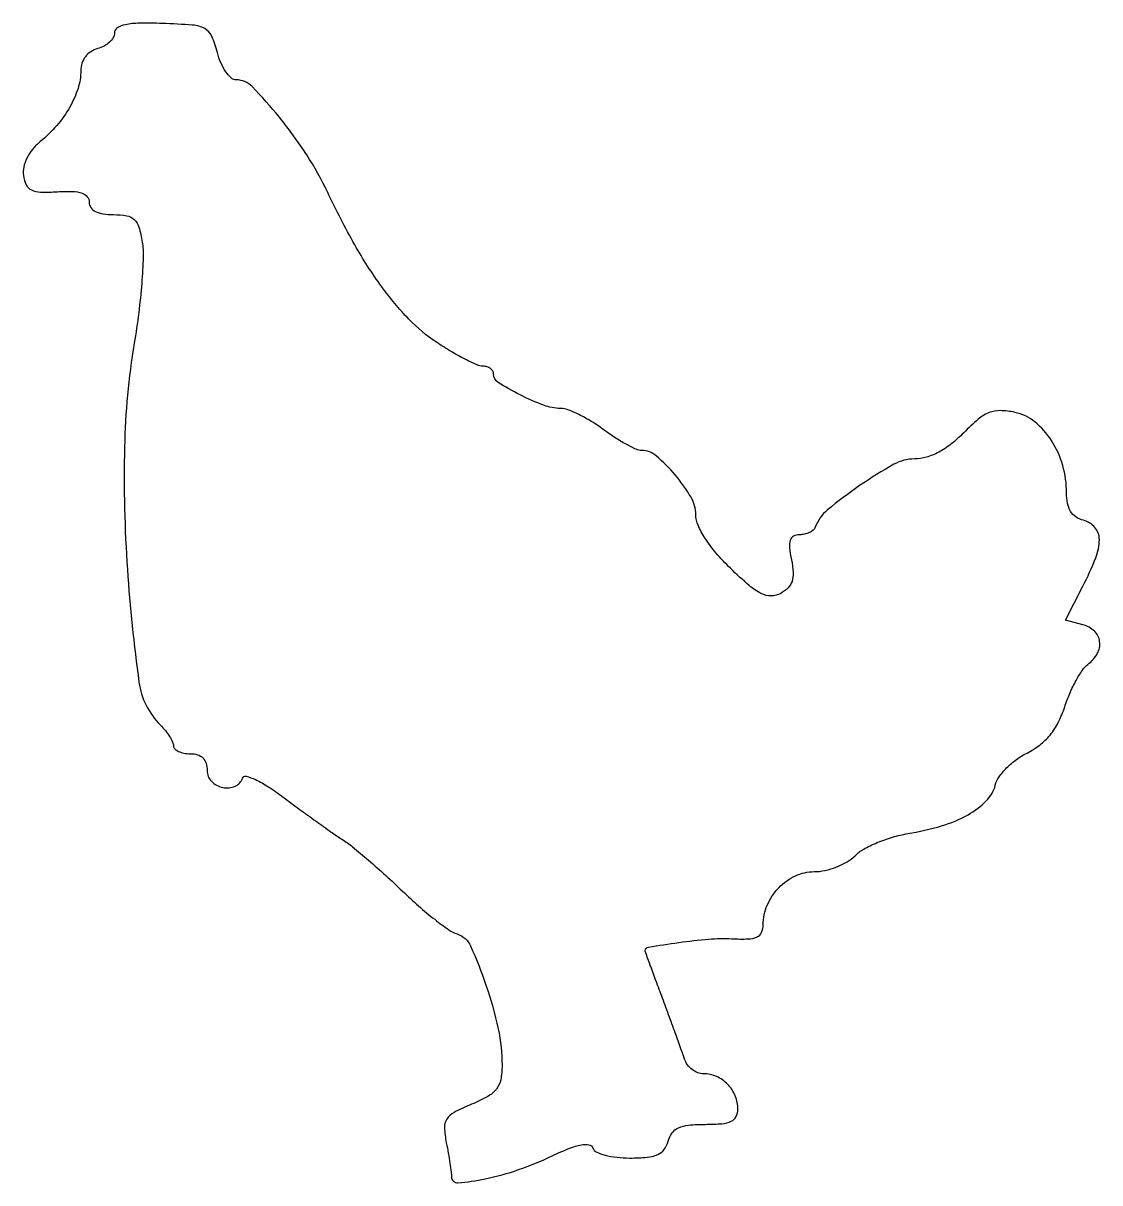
# Model space of a CAD drawing. Extents: x 0 to 128, y 0 to 138.
import ezdxf

# ---------------------------------------------------------------- set-up
doc = ezdxf.new("R2010")
doc.units = 0

msp = doc.modelspace()

# ---------------------------------------------------------------- linework, layer by layer
msp.add_lwpolyline([(11, 136.563142, -0.133553), (10.851107, 136.015653, -0.073253), (10.4125, 135.47028, -0.064455), (9.764765, 135.009319, -0.058565), (9, 134.710251, 0.081613), (8.189132, 134.349458, 0.084995), (7.549334, 133.752118, 0.084301), (7.140969, 132.971383, 0.07859), (7, 132.080051, -0.077858), (6.672283, 129.988231, -0.052124), (5.693912, 127.767396, -0.047851), (4.164713, 125.601406, -0.042595), (2.195571, 123.6717, 0.049196), (1.279971, 122.75048, 0.056084), (0.607259, 121.705502, 0.061549), (0.231922, 120.63416, 0.089184), (0.195783, 119.634606, 0.07682), (0.528609, 118.539679, 0.171965), (1.137362, 117.935337, 0.105454), (2.215559, 117.681712, 0.019885), (4.250212, 117.720098, -0.020559), (6.03512, 117.751366, -0.074681), (7.149753, 117.556952, -0.142861), (7.765912, 117.130358, -0.172024), (8, 116.470098, 0.155437), (8.19899, 115.845467, 0.12132), (8.740869, 115.377325, 0.081602), (9.641271, 115.090671, 0.036359), (10.886501, 115, -0.041549), (12.462566, 114.868805, -0.14993), (13.353601, 114.423181, -0.133156), (13.901203, 113.519211, -0.030061), (14.296453, 111.75, -0.048638), (14.409063, 109.95035, -0.010902), (14.235269, 106.878205, -0.011211), (13.876153, 103.325311, -0.010637), (13.353106, 99.728994, 0.036029), (12.194132, 87.392653, 0.02243), (12.531426, 72.860279, 0.017376), (13.908909, 59.50877, 0.163392), (16.441835, 54.415308, -0.027089), (17.038197, 53.750573, -0.02934), (17.542289, 53.042086, -0.03063), (17.897631, 52.389314, -0.109753), (18, 51.928571, 0.20277), (18.150083, 51.573705, 0.084172), (18.5875, 51.272768, 0.064311), (19.234411, 51.068233, 0.044475), (20, 51, -0.072254), (20.873159, 50.873159, -0.124864), (21.5, 50.5, -0.124864), (21.873159, 49.873159, -0.072254), (22, 49, 0.195698), (22.517414, 47.728659, 0.148074), (23.850047, 46.994118, 0.155766), (25.316733, 47.140241, 0.213325), (26.201838, 48.105515, -0.395787), (26.624928, 48.334078, -0.044759), (27.746487, 47.927356, -0.03448), (29.258219, 47.08912, -0.017671), (31.035172, 45.845712, 0.003151), (32.927886, 44.437717, 0.002763), (34.922832, 42.99001, 0.002777), (36.7388, 41.702657, 0.008304), (38, 40.849938, -0.025437), (39.268091, 39.92774, -0.007271), (41.137758, 38.37147, -0.007299), (43.199346, 36.551193, -0.007688), (45.171092, 34.702174, 0.011957), (47.09356, 32.929972, 0.013881), (49.007292, 31.340581, 0.012948), (50.689915, 30.08931, 0.076389), (51.671092, 29.60191, -0.213121), (53.257336, 28.18657, -0.023338), (55.092788, 23.5325, -0.028974), (56.534479, 18.344445, -0.053329), (57, 13.992273, -0.04686), (56.841144, 12.301003, -0.120089), (56.336142, 11.189144, -0.100596), (55.313418, 10.319098, -0.027159), (53.387117, 9.388388, 0.020762), (51.308407, 8.416626, 0.128571), (50.441214, 7.633416, 0.159059), (50.163454, 6.610018, 0.036753), (50.387117, 4.814414, -0.0056), (50.62175, 3.568874, -0.006208), (50.819966, 2.360449, -0.005789), (50.964237, 1.326103, -0.031763), (51, 0.763709, 0.438613), (51.762997, 0.061254, 0.030604), (54.989507, 0.528347, 0.031663), (58.97178, 1.623024, 0.028323), (62.93966, 3.245684, -0.0144), (65.008683, 4.159817, -0.049058), (66.419062, 4.579453, -0.095799), (67.318537, 4.579578, -0.270891), (67.772994, 4.181019, 0.207564), (68.18244, 3.724477, 0.042126), (69.229047, 3.346924, 0.037944), (70.612482, 3.086372, 0.027583), (72.176953, 3, 0.02162), (74.235962, 3.089075, 0.082443), (75.477084, 3.407284, 0.130332), (76.240181, 4.017708, 0.095568), (76.710251, 5, -0.09425), (77.174327, 5.976311, -0.12897), (77.926209, 6.587576, -0.083692), (79.138349, 6.908845, -0.023027), (81.116631, 7, 0.019283), (83.103781, 7.076664, 0.089466), (84.210643, 7.365879, 0.167321), (84.787768, 7.9206, 0.118961), (85, 8.8, 0.09892), (84.684155, 10.380846, 0.094511), (83.782813, 11.748048, 0.095757), (82.453319, 12.674382, 0.104785), (80.916631, 13, -0.094696), (80.23034, 13.131154, -0.07065), (79.559593, 13.514062, -0.06882), (79.005757, 14.081143, -0.080175), (78.660806, 14.75, 0.006752), (78.319127, 15.748667, 0.001227), (77.656032, 17.590286, 0.001321), (76.868765, 19.742297, 0.001198), (76.044175, 21.961613, -0.000919), (75.260525, 24.067141, -0.001474), (74.600476, 25.866872, -0.000249), (74.022049, 27.461017, -0.087113), (74, 27.586613, -0.36695), (74.386262, 28.042058, -0.00592), (77.964002, 28.59076, -0.014479), (81.539128, 28.990623, -0.033112), (84.25, 29.034616, 0.018561), (86.222772, 29.009255, 0.098796), (87.269617, 29.244686, 0.186413), (87.806532, 29.783068, 0.104235), (88, 30.701025, -0.101593), (88.477264, 33.025685, -0.090448), (89.841955, 35.084366, -0.091981), (91.821787, 36.502445, -0.109968), (94.056704, 37, 0.054716), (95.322477, 37.138933, 0.038662), (96.691838, 37.556431, 0.039128), (97.954438, 38.168573, 0.064024), (98.894233, 38.894233, -0.069267), (99.92449, 39.67271, -0.028023), (101.511542, 40.444714, -0.027071), (103.337665, 41.09599, -0.030945), (105.144233, 41.512481, 0.030895), (109.165787, 42.439203, 0.054332), (112.308904, 43.7563, 0.070332), (114.473893, 45.387842, 0.133807), (115.546833, 47.268189, -0.090398), (115.994526, 48.237191, -0.041448), (116.890171, 49.309307, -0.039255), (118.048679, 50.312192, -0.043613), (119.31132, 51.082644, 0.049531), (120.827551, 52.032589, 0.05737), (122.046144, 53.222013, 0.054129), (123.014669, 54.717386, 0.037402), (123.785368, 56.582644, -0.022761), (124.385127, 58.163718, -0.023114), (125.123395, 59.67541, -0.02366), (125.88577, 60.924942, -0.081939), (126.535368, 61.610243, 0.103635), (127.651042, 62.893535, 0.160162), (127.928261, 64.323555, 0.174412), (127.3014, 65.55306, 0.125191), (125.939929, 66.305458), (123.879858, 66.844179), (125.939929, 70.882251, 0.023182), (127.463205, 74.244511, 0.093107), (127.894949, 76.449542, 0.183158), (127.372917, 77.85937, 0.150647), (126, 78.710251, -0.084163), (125.105841, 79.113541, -0.10738), (124.481068, 79.764053, -0.091346), (124.118168, 80.702218, -0.046761), (124, 81.962993, 0.069581), (123.543947, 85.224258, 0.073083), (122.212185, 88.176385, 0.0802), (120.228296, 90.394342, 0.116722), (117.873419, 91.527802, 0.047906), (116.146575, 91.73684, 0.10153), (114.826259, 91.499802, 0.081348), (113.526419, 90.716491, 0.023003), (111.792501, 89.098968, -0.032384), (110.317816, 87.774095, -0.044445), (108.825424, 86.799819, -0.050495), (107.362632, 86.200877, -0.072055), (105.975956, 86, 0.128207), (103.513458, 85.35803, 0.022951), (99.445623, 82.83066, 0.022843), (95.627247, 79.94288, 0.130454), (94.166667, 77.889023, -0.128994), (93.926073, 77.548636, -0.064133), (93.478385, 77.26115, -0.057186), (92.90606, 77.066071, -0.053615), (92.291667, 77, 0.122174), (91.593817, 76.826897, 0.196801), (91.206648, 76.363366, 0.10372), (91.119588, 75.500332, 0.022812), (91.346061, 74.019696, -0.033005), (91.545693, 72.509286, -0.094055), (91.417008, 71.460909, -0.119911), (90.941609, 70.682682, -0.073216), (90.07215, 70.038613, -0.119411), (88.923777, 69.740856, -0.120275), (87.769824, 70.003022, -0.06363), (86.33252, 70.965143, -0.013359), (84.101089, 73.017806, -0.022849), (82.403811, 74.822641, -0.033808), (81.104326, 76.562836, -0.039494), (80.261055, 78.125399, -0.10436), (80, 79.362525, 0.133818), (79.432877, 81.443584, 0.042172), (77.552223, 84.098014, 0.041157), (75.304112, 86.357081, 0.178243), (73.557916, 87, -0.108681), (72.909107, 87.142712, -0.017168), (71.736669, 87.734375, -0.018361), (70.383087, 88.542821, -0.015129), (69, 89.5, 0.021087), (67.581462, 90.456923, 0.022724), (66.121531, 91.265625, 0.023002), (64.814176, 91.840727, 0.092367), (63.959358, 92, -0.090029), (61.944912, 92.365682, -0.028472), (59.138107, 93.605942, -0.022407), (56.546699, 95.082168, -0.257521), (56, 96.073242, 0.133683), (55.903697, 96.426996, 0.10009), (55.632812, 96.729022, 0.087079), (55.227664, 96.933025, 0.072456), (54.75, 97.004281, -0.104564), (54.031202, 97.158838, -0.013664), (52.612381, 97.83983, -0.015407), (50.955485, 98.757156, -0.012335), (49.228318, 99.84269, -0.055199), (45.948365, 102.583403, -0.034053), (42.719957, 106.444748, -0.028738), (39.516559, 111.433485, -0.01779), (36.31277, 117.620845, 0.033102), (33.814014, 122.104998, 0.026849), (30.577852, 126.559829, 0.022017), (27.350087, 130.196037, 0.20292), (25.450669, 131, -0.18547), (24.856396, 131.228292, -0.058837), (24.219666, 131.954688, -0.049541), (23.640983, 133.006011, -0.037804), (23.216828, 134.25, 0.040073), (22.543826, 136.194935, 0.169556), (21.716623, 137.084386, 0.102893), (20.279986, 137.498528, 0.010267), (16.688236, 137.69651, 0.011895), (13.963075, 137.725791, 0.045939), (12.282373, 137.548907, 0.092105), (11.334042, 137.169732, 0.257138)], format="xyb", close=True)

doc.saveas('drawing.dxf')
